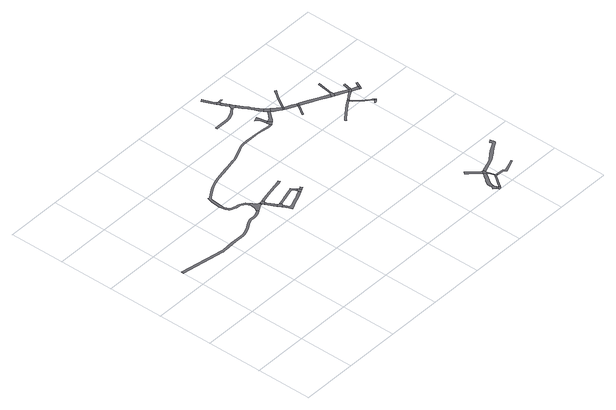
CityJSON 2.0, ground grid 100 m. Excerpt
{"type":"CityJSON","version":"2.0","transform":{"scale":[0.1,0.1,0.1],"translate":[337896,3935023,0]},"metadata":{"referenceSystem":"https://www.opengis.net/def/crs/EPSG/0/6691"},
"CityObjects":{
"road1":{"type":"Road","attributes":{"RoadStructureAttribute.sectionType":"1"},"geometry":[{"type":"MultiSurface","lod":"1","boundaries":[[[0,1,2,3,4,5,6,7,8,9,10,11,12,13,14,15,16,17,18,19,20,21,22,23,24,25,26,27,28,29,30,31,32,33,34,35,36,37,38,39,40,41,42,43]]]}]},
"road2":{"type":"Road","geometry":[{"type":"MultiSurface","lod":"1","boundaries":[[[44,45,46,47,48,49,50,51,52,53,54,55,56,57,58,0,43]]]}]},
"road3":{"type":"Road","attributes":{"RoadStructureAttribute.sectionType":"1"},"geometry":[{"type":"MultiSurface","lod":"1","boundaries":[[[48,47,59,60]]]}]},
"road4":{"type":"Road","geometry":[{"type":"MultiSurface","lod":"1","boundaries":[[[61,62,63,64,60,59,65,66,67,68]]]}]},
"road5":{"type":"Road","attributes":{"RoadStructureAttribute.sectionType":"1"},"geometry":[{"type":"MultiSurface","lod":"1","boundaries":[[[67,69,70,71,72,73,74,68]]]}]},
"road6":{"type":"Road","geometry":[{"type":"MultiSurface","lod":"1","boundaries":[[[75,76,72,71,77,78,79,80]]]}]},
"road7":{"type":"Road","attributes":{"RoadStructureAttribute.sectionType":"1"},"geometry":[{"type":"MultiSurface","lod":"1","boundaries":[[[81,82,83,84,85,86,87,88,89,79,78,90,91,92,93,94,95,96,97,98]]]}]},
"road8":{"type":"Road","attributes":{"RoadStructureAttribute.sectionType":"1"},"geometry":[{"type":"MultiSurface","lod":"1","boundaries":[[[61,99,100,101,102,103,104,105,106,107,108,109,110,111,112,113,62]]]}]},
"road9":{"type":"Road","attributes":{"RoadStructureAttribute.sectionType":"1"},"geometry":[{"type":"MultiSurface","lod":"1","boundaries":[[[114,115,116,117,118,119,120,121,75,80,122,123,124,125,126,127,128,129,130,131]]]}]},
"road10":{"type":"Road","geometry":[{"type":"MultiSurface","lod":"1","boundaries":[[[132,133,134,135,131,130,81,98]]]}]},
"road11":{"type":"Road","attributes":{"RoadStructureAttribute.sectionType":"1"},"geometry":[{"type":"MultiSurface","lod":"1","boundaries":[[[136,137,134,133]]]}]},
"road12":{"type":"Road","attributes":{"RoadStructureAttribute.sectionType":"1"},"geometry":[{"type":"MultiSurface","lod":"1","boundaries":[[[54,138,139,140,141,142,143,144,145,146,147,148,149,150,151,152,153,154,155,156,157,158,159,160,161,162,163,164,165,166,167,168,169,170,171,172,173,174,175,176,177,178,179,180,181,182,183,184,185,186,187,188,189,190,191,192,193,194,195,196,197,198,199,200,201,202,203,204,205,206,207,208,209,210,211,212,213,214,215,216,217,218,219,220,221,222,223,224,225,226,227,228,229,230,231,232,233,234,55]]]}]},
"road13":{"type":"Road","attributes":{"RoadStructureAttribute.sectionType":"1"},"geometry":[{"type":"MultiSurface","lod":"1","boundaries":[[[235,236,237,238,239,240,241,242,243,244,245,246,247,248,249,250,251,252]]]}]},
"road14":{"type":"Road","geometry":[{"type":"MultiSurface","lod":"1","boundaries":[[[253,254,255,256,257,258,259,260]]]}]},
"road15":{"type":"Road","attributes":{"RoadStructureAttribute.sectionType":"1"},"geometry":[{"type":"MultiSurface","lod":"1","boundaries":[[[261,262,263,264,265,266,267]]]}]},
"road16":{"type":"Road","attributes":{"RoadStructureAttribute.sectionType":"1"},"geometry":[{"type":"MultiSurface","lod":"1","boundaries":[[[268,269,270,256,255]]]}]},
"road17":{"type":"Road","geometry":[{"type":"MultiSurface","lod":"1","boundaries":[[[266,271,272,186,185,273,274,275,267]]]}]},
"road18":{"type":"Road","geometry":[{"type":"MultiSurface","lod":"1","boundaries":[[[276,277,269,268,278,279,280,281]]]}]},
"road19":{"type":"Road","attributes":{"function":"3","RoadStructureAttribute.sectionType":"1"},"geometry":[{"type":"MultiSurface","lod":"1","boundaries":[[[282,283,284,285,286,287]]]}]},
"road20":{"type":"Road","geometry":[{"type":"MultiSurface","lod":"1","boundaries":[[[288,289,282,287,290,291,292,293]]]}]},
"road21":{"type":"Road","attributes":{"function":"3","RoadStructureAttribute.sectionType":"1"},"geometry":[{"type":"MultiSurface","lod":"1","boundaries":[[[294,295,291,290,296,297]]]}]},
"road22":{"type":"Road","attributes":{"RoadStructureAttribute.sectionType":"1"},"geometry":[{"type":"MultiSurface","lod":"1","boundaries":[[[298,299,300,301,267,275,302,303,304,305,306,307,308]]]}]},
"road23":{"type":"Road","geometry":[{"type":"MultiSurface","lod":"1","boundaries":[[[309,235,252,310,311,312,313,314,294,297]]]}]},
"road24":{"type":"Road","attributes":{"RoadStructureAttribute.sectionType":"1"},"geometry":[{"type":"MultiSurface","lod":"1","boundaries":[[[276,315,316,317,318,319,320,321,277]]]}]},
"road25":{"type":"Road","attributes":{"RoadStructureAttribute.sectionType":"1"},"geometry":[{"type":"MultiSurface","lod":"1","boundaries":[[[322,323,324,325,326,327,328,329,330,331,332,333,334,335,260,259,336,337,338,339,340,328,341,342,343]]]}]},
"road26":{"type":"Road","geometry":[{"type":"MultiSurface","lod":"1","boundaries":[[[344,345,346,347,348,288,293]]]}]},
"road27":{"type":"Road","attributes":{"RoadStructureAttribute.sectionType":"1"},"geometry":[{"type":"MultiSurface","lod":"1","boundaries":[[[349,350,351,352,353,354]]]}]},
"road28":{"type":"Road","attributes":{"function":"3","RoadStructureAttribute.sectionType":"1"},"geometry":[{"type":"MultiSurface","lod":"1","boundaries":[[[355,356,357,358,359,360,361,313,312,362,363,364,365,366,367]]]}]},
"road29":{"type":"Road","geometry":[{"type":"MultiSurface","lod":"1","boundaries":[[[328,327,368,369,370,371,349,354,329]]]}]},
"road30":{"type":"Road","geometry":[{"type":"MultiSurface","lod":"1","boundaries":[[[307,372,373,374,355,367,375,308]]]}]},
"road31":{"type":"Road","geometry":[{"type":"MultiSurface","lod":"1","boundaries":[[[318,317,376,377,378,322,343]]]}]},
"road32":{"type":"Road","attributes":{"function":"3","RoadStructureAttribute.sectionType":"1"},"geometry":[{"type":"MultiSurface","lod":"1","boundaries":[[[379,380,372,307,381,382,383]]]}]},
"road33":{"type":"Road","geometry":[{"type":"MultiSurface","lod":"1","boundaries":[[[384,385,386,387,388,379,383]]]}]},
"road34":{"type":"Road","attributes":{"RoadStructureAttribute.sectionType":"1"},"geometry":[{"type":"MultiSurface","lod":"1","boundaries":[[[389,390,391,392,393,394,395,396,397]]]}]},
"road35":{"type":"Road","attributes":{"RoadStructureAttribute.sectionType":"1"},"geometry":[{"type":"MultiSurface","lod":"1","boundaries":[[[398,399,400,401,402,377,376,403,404,405,406,407]]]}]},
"road36":{"type":"Road","attributes":{"function":"3","RoadStructureAttribute.sectionType":"1"},"geometry":[{"type":"MultiSurface","lod":"1","boundaries":[[[408,409,410,386,385,411,412,413,397]]]}]},
"road37":{"type":"Road","geometry":[{"type":"MultiSurface","lod":"1","boundaries":[[[396,414,408,397]]]}]},
"road38":{"type":"Road","attributes":{"RoadStructureAttribute.sectionType":"1"},"geometry":[{"type":"MultiSurface","lod":"1","boundaries":[[[415,416,417,418,419,420,388,387]]]}]},
"road39":{"type":"Road","attributes":{"RoadStructureAttribute.sectionType":"1"},"geometry":[{"type":"MultiSurface","lod":"1","boundaries":[[[370,421,422,423,424,425,426,427,428,429,430,431,432,433,434,435,436,437,438,439,440,441,442,443,444,445,446,371]]]}]},
"road40":{"type":"Road","attributes":{"RoadStructureAttribute.sectionType":"1"},"geometry":[{"type":"MultiSurface","lod":"1","boundaries":[[[447,448,449,450,451,452,453,454,455,456,457,458,459,460,461]]]}]},
"road41":{"type":"Road","attributes":{"function":"3","RoadStructureAttribute.sectionType":"1"},"geometry":[{"type":"MultiSurface","lod":"1","boundaries":[[[462,463,464,465,466,467,468,469,470,414,396]]]}]},
"road42":{"type":"Road","geometry":[{"type":"MultiSurface","lod":"1","boundaries":[[[471,472,447,461,473]]]}]},
"road43":{"type":"Road","geometry":[{"type":"MultiSurface","lod":"1","boundaries":[[[474,466,465,475,476,477,478]]]}]},
"road44":{"type":"Road","attributes":{"RoadStructureAttribute.sectionType":"1"},"geometry":[{"type":"MultiSurface","lod":"1","boundaries":[[[461,479,480,481,482,483,484,485,486,487,488,489,490,491,492,473]]]}]},
"road45":{"type":"Road","attributes":{"RoadStructureAttribute.sectionType":"1"},"geometry":[{"type":"MultiSurface","lod":"1","boundaries":[[[493,494,472,471,495,496,497]]]}]},
"road46":{"type":"Road","attributes":{"RoadStructureAttribute.sectionType":"1"},"geometry":[{"type":"MultiSurface","lod":"1","boundaries":[[[498,499,474,478]]]}]},
"road47":{"type":"Road","attributes":{"function":"3","RoadStructureAttribute.sectionType":"1"},"geometry":[{"type":"MultiSurface","lod":"1","boundaries":[[[500,476,475,501,493,502]]]}]},
"road48":{"type":"Road","attributes":{"RoadStructureAttribute.sectionType":"1"},"geometry":[{"type":"MultiSurface","lod":"1","boundaries":[[[503,504,505,506,507,484]]]}]},
"road49":{"type":"Road","geometry":[{"type":"MultiSurface","lod":"1","boundaries":[[[508,485,484,507,509]]]}]},
"road50":{"type":"Road","geometry":[{"type":"MultiSurface","lod":"1","boundaries":[[[502,493,497,510]]]}]},
"road51":{"type":"Road","attributes":{"function":"3","RoadStructureAttribute.sectionType":"1"},"geometry":[{"type":"MultiSurface","lod":"1","boundaries":[[[497,511,512,513,514,510]]]}]},
"road52":{"type":"Road","geometry":[{"type":"MultiSurface","lod":"1","boundaries":[[[515,516,502,510]]]}]},
"road53":{"type":"Road","geometry":[{"type":"MultiSurface","lod":"1","boundaries":[[[513,512,517,518]]]}]},
"road54":{"type":"Road","geometry":[{"type":"MultiSurface","lod":"1","boundaries":[[[519,520,513,518]]]}]}
},
"vertices":[
[1885,2530,0],[1867,2510,0],[1841,2496,0],[1811,2482,0],[1775,2472,0],[1735,2467,0],[1682,2467,0],[1640,2465,0],[1619,2459,0],[1572,2435,0],[1449,2363,0],[1366,2328,0],[1319,2313,0],[1294,2311,0],[1251,2310,0],[1197,2313,0],[1122,2319,0],[1043,2317,0],[942,2310,0],[846,2307,0],[812,2308,0],[16,2442,0],[8,2397,0],[804,2263,0],[808,2263,0],[846,2262,0],[944,2265,0],[1046,2272,0],[1120,2274,0],[1250,2270,0],[1296,2271,0],[1327,2274,0],[1380,2290,0],[1467,2327,0],[1591,2400,0],[1633,2421,0],[1646,2425,0],[1683,2427,0],[1737,2427,0],[1783,2432,0],[1825,2444,0],[1859,2460,0],[1886,2474,0],[1909,2488,0],
[1970,2524,0],[2009,2545,0],[2027,2550,0],[2046,2554,0],[2047,2601,0],[2040,2601,0],[2031,2604,0],[2021,2608,0],[2003,2626,0],[1970,2676,0],[1954,2702,0],[1919,2680,0],[1922,2656,0],[1922,2638,0],[1908,2578,0],
[2055,2552,0],[2056,2601,0],
[2127,2571,0],[2117,2613,0],[2099,2609,0],[2060,2601,0],[2062,2550,0],[2067,2546,0],[2077,2527,0],[2117,2547,0],
[2086,2509,0],[2141,2394,0],[2167,2348,0],[2206,2369,0],[2181,2415,0],[2128,2524,0],
[2247,2363,0],[2236,2360,0],[2203,2282,0],[2206,2276,0],[2246,2296,0],[2258,2321,0],
[2650,2328,0],[2591,2301,0],[2525,2274,0],[2501,2264,0],[2463,2249,0],[2342,2200,0],[2321,2192,0],[2294,2201,0],[2257,2274,0],[2212,2265,0],[2253,2182,0],[2281,2125,0],[2359,2158,0],[2474,2205,0],[2538,2231,0],[2579,2247,0],[2609,2260,0],[2669,2290,0],
[2154,2581,0],[2181,2591,0],[2357,2629,0],[2506,2657,0],[2510,2658,0],[2595,2675,0],[2656,2694,0],[2643,2732,0],[2585,2714,0],[2513,2700,0],[2503,2698,0],[2349,2669,0],[2175,2629,0],[2142,2619,0],[2118,2614,0],
[2660,2417,0],[2622,2470,0],[2577,2461,0],[2557,2454,0],[2466,2427,0],[2417,2412,0],[2357,2394,0],[2269,2368,0],[2283,2332,0],[2390,2364,0],[2431,2376,0],[2458,2384,0],[2515,2401,0],[2591,2424,0],[2623,2410,0],[2650,2372,0],[2657,2362,0],[2684,2382,0],
[2716,2313,0],[2727,2318,0],[2707,2359,0],[2700,2359,0],
[2774,2341,0],[2755,2382,0],
[1937,2728,0],[1913,2765,0],[1883,2788,0],[1827,2815,0],[1798,2821,0],[1746,2830,0],[1723,2838,0],[1685,2853,0],[1659,2868,0],[1648,2880,0],[1627,2914,0],[1624,2926,0],[1621,2935,0],[1613,2971,0],[1617,3018,0],[1623,3069,0],[1624,3081,0],[1634,3166,0],[1645,3215,0],[1648,3228,0],[1670,3250,0],[1720,3281,0],[1815,3346,0],[1880,3381,0],[1974,3420,0],[2080,3451,0],[2235,3485,0],[2328,3504,0],[2468,3532,0],[2561,3549,0],[2581,3553,0],[2629,3568,0],[2667,3583,0],[2726,3608,0],[2823,3648,0],[2895,3678,0],[2939,3690,0],[2961,3695,0],[2977,3695,0],[3089,3692,0],[3192,3695,0],[3305,3694,0],[3395,3682,0],[3507,3670,0],[3536,3667,0],[3556,3666,0],[3579,3670,0],[3591,3674,0],[3581,3702,0],[3571,3699,0],[3555,3696,0],[3538,3697,0],[3529,3698,0],[3399,3712,0],[3307,3724,0],[3191,3725,0],[3089,3722,0],[2978,3725,0],[2958,3725,0],[2932,3719,0],[2885,3706,0],[2811,3676,0],[2714,3635,0],[2674,3618,0],[2619,3596,0],[2574,3583,0],[2556,3579,0],[2462,3561,0],[2400,3549,0],[2322,3533,0],[2229,3515,0],[2073,3480,0],[1964,3449,0],[1867,3408,0],[1799,3372,0],[1703,3307,0],[1654,3276,0],[1639,3266,0],[1615,3277,0],[1607,3248,0],[1601,3226,0],[1589,3174,0],[1581,3106,0],[1579,3086,0],[1573,3022,0],[1578,2967,0],[1587,2927,0],[1594,2900,0],[1620,2859,0],[1637,2840,0],[1670,2822,0],[1711,2805,0],[1738,2796,0],[1816,2782,0],[1864,2758,0],[1887,2741,0],[1908,2709,0],
[3481,4401,0],[3411,4356,0],[3379,4344,0],[3278,4297,0],[3270,4295,0],[3231,4291,0],[3133,4289,0],[3039,4291,0],[2972,4287,0],[2975,4247,0],[3040,4251,0],[3132,4249,0],[3234,4251,0],[3278,4255,0],[3292,4259,0],[3398,4309,0],[3434,4336,0],[3497,4376,0],
[4650,108,0],[4641,90,0],[4687,66,0],[4724,81,0],[4724,83,0],[4714,126,0],[4714,134,0],[4674,133,0],
[3608,3799,0],[3581,3974,0],[3495,3943,0],[3526,3917,0],[3560,3869,0],[3575,3770,0],[3612,3775,0],
[4702,36,0],[4735,53,0],[4729,70,0],
[3576,3759,0],[3583,3714,0],[3594,3675,0],[3625,3694,0],[3654,3714,0],
[4764,38,0],[4742,53,0],[4707,26,0],[4707,25,0],[4713,10,0],[4756,26,0],
[3453,4661,0],[3415,4736,0],[3352,4889,0],[3315,4873,0],[3379,4720,0],[3413,4643,0],
[3481,4659,0],[3465,4657,0],[3437,4590,0],[3479,4609,0],[3481,4620,0],[3487,4630,0],
[3547,4478,0],[3493,4582,0],[3447,4566,0],[3503,4455,0],
[3776,3911,0],[3686,3809,0],[3684,3808,0],[3674,3801,0],[3683,3734,0],[3685,3736,0],[3689,3738,0],[3709,3773,0],[3810,3889,0],[3813,3892,0],[3787,3924,0],
[3488,4415,0],[3504,4380,0],[3525,4382,0],[3545,4378,0],[3588,4400,0],[3560,4453,0],
[4803,92,0],[4863,176,0],[4917,252,0],[4900,265,0],[4847,192,0],[4804,134,0],[4803,132,0],
[4934,294,0],[4932,298,0],[4904,376,0],[4901,386,0],[4894,402,0],[4888,417,0],[4869,409,0],[4831,442,0],[4798,400,0],[4740,325,0],[4724,305,0],[4690,262,0],[4674,229,0],[4668,184,0],[4713,156,0],[4717,185,0],[4741,232,0],[4766,267,0],[4825,349,0],[4883,382,0],[4887,370,0],[4914,285,0],
[3499,4633,0],[3503,4634,0],[3550,4642,0],[3537,4669,0],[3494,4661,0],
[4855,485,0],[4846,495,0],[4666,691,0],[4634,662,0],[4682,609,0],[4820,454,0],
[3803,4021,0],[3799,4027,0],[3765,4079,0],[3700,4203,0],[3691,4219,0],[3689,4222,0],[3640,4301,0],[3596,4286,0],[3640,4202,0],[3688,4110,0],[3690,4107,0],[3715,4050,0],[3756,3985,0],
[4882,432,0],[4882,434,0],[4894,446,0],[4878,493,0],
[3871,3949,0],[3841,3980,0],[3811,4010,0],[3769,3959,0],
[4954,250,0],[4956,281,0],[4938,286,0],
[4010,3829,0],[3947,3878,0],[3865,3854,0],[3892,3835,0],[3978,3780,0],
[3981,3779,0],[4004,3764,0],[4034,3813,0],[4035,3816,0],[4012,3830,0],
[4191,3649,0],[4144,3575,0],[4132,3557,0],[4084,3484,0],[4107,3469,0],[4167,3560,0],[4214,3634,0],[4224,3650,0],[4199,3663,0],
[5345,327,0],[5262,298,0],[5164,260,0],[5130,247,0],[5088,278,0],[5079,243,0],[5096,228,0],[5121,205,0],[5173,226,0],[5356,300,0],
[4226,3714,0],[4148,3754,0],[4057,3799,0],[4030,3749,0],[4041,3744,0],[4122,3703,0],
[4247,3703,0],
[4173,4032,0],[4215,4090,0],[4262,4155,0],[4241,4171,0],[4173,4078,0],[4151,4047,0],
[5037,503,0],[5090,524,0],[5137,542,0],[5158,554,0],[5209,587,0],[5305,648,0],[5329,663,0],[5433,729,0],[5500,770,0],[5524,791,0],[5529,813,0],[5527,833,0],[5515,865,0],[5501,888,0],[5458,860,0],[5464,851,0],[5472,833,0],[5471,816,0],[5463,804,0],[5403,767,0],[5310,716,0],[5239,670,0],[5135,593,0],[5079,565,0],[5075,563,0],[5006,538,0],
[4782,3168,0],[4697,3112,0],[4530,2992,0],[4439,2928,0],[4415,2900,0],[4406,2884,0],[4410,2882,0],[4432,2869,0],[4440,2882,0],[4449,2893,0],[4460,2905,0],[4547,2967,0],[4709,3083,0],[4714,3087,0],[4799,3143,0],
[4368,3582,0],[4517,3509,0],[4673,3429,0],[4701,3415,0],[4726,3467,0],[4698,3480,0],[4543,3560,0],[4393,3633,0],[4261,3696,0],
[4826,3160,0],[4809,3185,0],[4828,3155,0],
[4757,3492,0],[4757,3389,0],[4781,3440,0],[4780,3480,0],[4781,3488,0],
[4830,3101,0],[4901,3024,0],[4964,2956,0],[5042,2896,0],[5077,2869,0],[5083,2865,0],[5095,2880,0],[5079,2893,0],[5072,2898,0],[5054,2912,0],[4977,2971,0],[4922,3030,0],[4916,3037,0],[4847,3112,0],
[4964,3288,0],[4867,3223,0],[4897,3204,0],[4901,3206,0],[5002,3269,0],
[4823,3756,0],[4798,3760,0],
[4860,3403,0],[4835,3351,0],[5012,3328,0],
[5076,2859,0],[5027,2821,0],[5044,2799,0],[5073,2821,0],[5099,2841,0],
[5101,2876,0],[5116,2851,0],
[5042,3313,0],
[5021,3260,0],[5132,3208,0],[5156,3260,0],[5046,3311,0],
[5072,3452,0],[5040,3458,0],
[5160,3195,0],[5184,3247,0],
[5228,3333,0],[5200,3345,0]
]}
